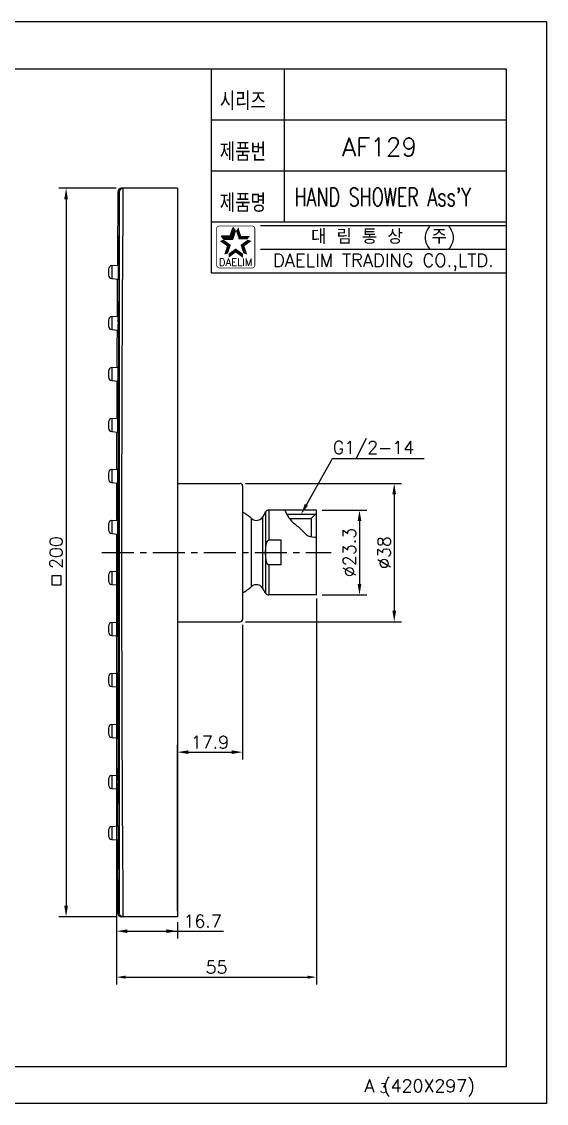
# Model space of a CAD drawing. Extents: x 3970 to 4390, y 663 to 960.
# Drawn here: x 4246.1 to 4390.1, y 662.8 to 959.8 of the extents above; entities that cross this region are included whole.
import ezdxf
from ezdxf.enums import TextEntityAlignment as Align

# ---------------------------------------------------------------- set-up
doc = ezdxf.new("R2010")
doc.units = 0
doc.header["$LTSCALE"] = 7
doc.header["$MEASUREMENT"] = 0
doc.linetypes.add('CENTER', pattern=[2, 1.25, -0.25, 0.25, -0.25])
doc.layers.get('0').update_dxf_attribs({"color": 2, "linetype": 'CONTINUOUS'})
for name, color, linetype in [('CL', 1, 'CENTER'), ('D', 2, 'CONTINUOUS'), ('DIM', 2, 'CONTINUOUS'), ('DWG', 7, 'CONTINUOUS'), ('TXT', 4, 'CONTINUOUS')]:
    doc.layers.add(name, color=color, linetype=linetype)
doc.styles.add('GHS', font='ROMANS.shx', dxfattribs={"bigfont": 'GHS.shx'})
doc.styles.add('ROMANS', font='romans')

# ---------------------------------------------------------------- blocks, each defined once
blk = doc.blocks.new('BORDER')
for p, q in [((1, 1), (0, 1)), ((0, 1), (0, 0)), ((0, 0), (1, 0))]:
    blk.add_line(p, q)

msp = doc.modelspace()

# ---------------------------------------------------------------- linework, layer by layer
at = {"color": 7}
for p, q in [((4298.14, 946.78), (4298.14, 890.78)), ((4318.14, 946.78), (4318.14, 904.78)), ((4298.14, 932.78), (4379.14, 932.78)), ((4298.14, 918.78), (4379.14, 918.78)), ((4298.14, 904.78), (4379.14, 904.78)), ((4298.14, 890.78), (4379.14, 890.78))]:
    msp.add_line(p, q, dxfattribs=at)
for p, q in [((4272.03, 914.01), (4256.3, 914.01)), ((4258.3, 911.01), (4258.3, 717.01)), ((4307.59, 833.01), (4350.38, 833.01)), ((4348.38, 830.01), (4348.38, 798.01)), ((4328.57, 825.66), (4340.84, 825.66)), ((4338.84, 822.66), (4338.84, 805.36)), ((4272.14, 812.51), (4272.14, 708.05)), ((4328.57, 802.36), (4340.84, 802.36)), ((4306.74, 794.16), (4306.74, 757.2)), ((4307.59, 795.01), (4350.38, 795.01)), ((4288.84, 715.51), (4288.84, 761.2)), ((4291.84, 759.2), (4303.74, 759.2)), ((4272.03, 714.01), (4256.3, 714.01)), ((4275.14, 710.05), (4301.48, 710.05)), ((4288.84, 712.51), (4288.84, 708.05))]:
    msp.add_line(p, q)
at = {"color": 7, "linetype": 'Continuous'}
for p, q in [((4272.53, 913.02), (4272.79, 913.01)), ((4272.79, 913.01), (4272.9, 913.01)), ((4288.84, 914.01), (4273.53, 914.01)), ((4288.84, 914.01), (4288.84, 714.01)), ((4272.9, 910.01), (4272.9, 718)), ((4269.94, 891.81), (4269.94, 890.21)), ((4270.87, 892.8), (4272.64, 892.93)), ((4270.87, 892.8), (4270.87, 889.21)), ((4270.87, 889.21), (4272.62, 889.09)), ((4269.94, 877.81), (4269.94, 876.21)), ((4270.87, 878.8), (4272.56, 878.92)), ((4270.87, 878.8), (4270.87, 875.21)), ((4270.87, 875.21), (4272.54, 875.09)), ((4270.87, 864.8), (4272.5, 864.92)), ((4270.87, 864.8), (4270.87, 861.21)), ((4269.94, 863.81), (4269.94, 862.21)), ((4270.87, 861.21), (4272.48, 861.1)), ((4269.94, 849.81), (4269.94, 848.21)), ((4270.87, 850.8), (4272.45, 850.91)), ((4270.87, 850.8), (4270.87, 847.21)), ((4270.87, 847.21), (4272.44, 847.1)), ((4269.94, 835.81), (4269.94, 834.21)), ((4270.87, 836.8), (4272.41, 836.91)), ((4270.87, 836.8), (4270.87, 833.21)), ((4270.87, 833.21), (4272.41, 833.1)), ((4288.84, 833.01), (4306.09, 833.01)), ((4306.74, 832.36), (4306.74, 795.66)), ((4270.87, 822.8), (4272.4, 822.91)), ((4270.87, 822.8), (4270.87, 819.21)), ((4309.24, 804.67), (4309.24, 823.34)), ((4313.07, 825.16), (4312.3, 823.84)), ((4312.3, 804.18), (4312.3, 823.84)), ((4313.07, 825.16), (4313.07, 802.86)), ((4313.93, 825.66), (4313.93, 817.38)), ((4327.07, 825.66), (4313.93, 825.66)), ((4327.07, 802.36), (4327.07, 825.66)), ((4269.94, 821.81), (4269.94, 820.21)), ((4270.87, 819.21), (4272.39, 819.1)), ((4317.38, 817.38), (4313.93, 817.38)), ((4317.38, 810.63), (4317.38, 817.38)), ((4270.87, 808.8), (4272.39, 808.91)), ((4270.87, 808.8), (4270.87, 805.21)), ((4313.93, 810.63), (4313.93, 802.36)), ((4317.38, 810.63), (4313.93, 810.63)), ((4269.94, 807.81), (4269.94, 806.21)), ((4270.87, 805.21), (4272.4, 805.1)), ((4313.07, 802.86), (4312.3, 804.18)), ((4327.07, 802.36), (4313.93, 802.36)), ((4269.94, 793.81), (4269.94, 792.21)), ((4270.87, 794.8), (4272.41, 794.91)), ((4270.87, 794.8), (4270.87, 791.21)), ((4288.84, 795.01), (4306.09, 795.01)), ((4270.87, 791.21), (4272.41, 791.1)), ((4269.94, 779.81), (4269.94, 778.21)), ((4270.87, 780.8), (4272.44, 780.91)), ((4270.87, 780.8), (4270.87, 777.21)), ((4270.87, 777.21), (4272.45, 777.1)), ((4270.87, 766.8), (4272.48, 766.92)), ((4270.87, 766.8), (4270.87, 763.21)), ((4269.94, 765.81), (4269.94, 764.21)), ((4270.87, 763.21), (4272.5, 763.1)), ((4269.94, 751.81), (4269.94, 750.21)), ((4270.87, 752.8), (4272.54, 752.92)), ((4270.87, 752.8), (4270.87, 749.21)), ((4270.87, 749.21), (4272.56, 749.09)), ((4269.94, 737.81), (4269.94, 736.21)), ((4270.87, 738.8), (4272.62, 738.93)), ((4270.87, 738.8), (4270.87, 735.21)), ((4270.87, 735.21), (4272.64, 735.09)), ((4272.9, 715), (4272.53, 715)), ((4288.84, 714.01), (4273.53, 714.01))]:
    msp.add_line(p, q, dxfattribs=at)
at = {"color": 2}
for p, q in [((4303.37, 900.96), (4304.12, 903.26)), ((4304.79, 902.35), (4304.12, 903.26)), ((4301.61, 900.04), (4300.95, 900.96)), ((4300.95, 900.96), (4303.37, 900.96)), ((4301.61, 900.04), (4304.04, 900.04)), ((4304.04, 900.04), (4304.79, 902.35))]:
    msp.add_line(p, q, dxfattribs=at)
at = {"color": 2, "linetype": 'Continuous'}
for p, q in [((4311.64, 903.78), (4379.14, 903.78)), ((4311.64, 897.28), (4379.14, 897.28))]:
    msp.add_line(p, q, dxfattribs=at)
at = {"color": 2, "linetype": 'Continuous', "const_width": 0.2}
for points in [[(4299.61, 902.91, -0.414214), (4300.36, 903.66)], [(4299.61, 892.91), (4299.61, 902.91, -1)], [(4300.36, 903.66), (4309.36, 903.66, -0.414214), (4310.11, 902.91, 0.043396)], [(4310.11, 902.91), (4310.11, 892.91, -0.414214), (4309.36, 892.16)], [(4309.36, 892.16), (4300.61, 892.16, -0.414214), (4299.61, 892.91, 0.672398)]]:
    msp.add_lwpolyline(points, format="xyb", dxfattribs=at)
at = {"ltscale": 10}
msp.add_lwpolyline([(4324.27, 827.12), (4331.43, 839.8), (4356.61, 839.8)], dxfattribs=at)
at = {"color": 7, "linetype": 'Continuous'}
for centre, radius, start, end in [((16772.14, 814.01), 12500, 179.546164, 179.637333), ((4273.53, 913.01), 1, 90, 179.5462), ((16772.14, 814.01), 12499.61, 179.559915, 180.440085), ((16772.14, 814.01), 12498.61, 179.559918, 180.440085), ((4270.94, 891.81), 1, 94, 180), ((4270.94, 890.21), 1, 180, 266), ((16772.14, 814.01), 12500, 179.656771, 179.701527), ((4270.94, 877.81), 1, 94, 180), ((4270.94, 876.21), 1, 180, 266), ((16772.14, 814.01), 12500, 179.720923, 179.765717), ((4270.94, 863.81), 1, 94, 180), ((4270.94, 862.21), 1, 180, 266), ((16772.14, 814.01), 12500, 179.785078, 179.829903), ((4270.94, 849.81), 1, 94, 180), ((4270.94, 848.21), 1, 180, 266), ((16772.14, 814.01), 12500, 179.849237, 179.894084), ((4270.94, 835.81), 1, 94, 180), ((4270.94, 834.21), 1, 180, 266), ((16772.14, 814.01), 12500, 179.913401, 179.95826), ((4306.09, 832.36), 0.65, 0, 90), ((4270.94, 821.81), 1, 94, 180), ((4300.93, 814.01), 12.5, 48.3335, 62.2305), ((4310.57, 824.84), 2, 228.3335, 330), ((4313.93, 824.66), 1, 90, 150), ((4270.94, 820.21), 1, 180, 266), ((16772.14, 814.01), 12500, 179.977568, 180.022432), ((4270.94, 807.81), 1, 94, 180), ((4270.94, 806.21), 1, 180, 266), ((16772.14, 814.01), 12500, 180.04174, 180.086595), ((4310.57, 803.18), 2, 30, 131.6665), ((4300.93, 814.01), 12.5, 297.7695, 311.6665), ((4313.93, 803.36), 1, 210, 270), ((4270.94, 793.81), 1, 94, 180), ((4306.09, 795.66), 0.65, 270, 0), ((4270.94, 792.21), 1, 180, 266), ((16772.14, 814.01), 12500, 180.105921, 180.150751), ((4270.94, 779.81), 1, 94, 180), ((4270.94, 778.21), 1, 180, 266), ((16772.14, 814.01), 12500, 180.170111, 180.214898), ((4270.94, 765.81), 1, 94, 180), ((4270.94, 764.21), 1, 180, 266), ((16772.14, 814.01), 12500, 180.23431, 180.279037), ((4270.94, 751.81), 1, 94, 180), ((4270.94, 750.21), 1, 180, 266), ((16772.14, 814.01), 12500, 180.298519, 180.343169), ((4270.94, 737.81), 1, 94, 180), ((4270.94, 736.21), 1, 180, 266), ((16772.14, 814.01), 12500, 180.362736, 180.453836), ((4273.53, 715.01), 1, 180.4538, 270)]:
    msp.add_arc(centre, radius, start, end, dxfattribs=at)
for points, start_tangent, end_tangent in [([(4272.9, 913.01), (4272.91, 912.91), (4272.91, 912.61), (4272.91, 912.14), (4272.91, 911.51), (4272.91, 910.79), (4272.9, 910.01)], (0.999931, -0.011718), (-0.007681, -0.999971)), ([(4273.4, 913.87), (4273.04, 913.51), (4272.9, 913.01)], (-0.868342, -0.495966), (-0.00792, -0.999969)), ([(4273.9, 914.01), (4273.4, 913.87)], (-1, 0), (-0.868342, -0.495966)), ([(4273.91, 913.87), (4273.91, 913.47), (4273.91, 912.84), (4273.91, 912.01), (4273.91, 911.04), (4273.9, 910.01)], (-0.240127, -0.970742), (-0.005764, -0.999983)), ([(4273.9, 914.01), (4273.91, 913.87)], (0.999963, -0.008637), (-0.240127, -0.970742)), ([(4272.44, 893.13), (4272.44, 893), (4272.42, 892.92)], (0.998205, 0.059892), (-0.148718, -0.98888)), ([(4272.49, 893.13), (4272.49, 893.01), (4272.47, 892.92)], (0.998205, 0.059892), (-0.145266, -0.989393)), ([(4272.55, 893.14), (4272.55, 893.01), (4272.54, 892.92)], (0.998205, 0.059892), (-0.142047, -0.98986)), ([(4272.62, 892.93), (4272.63, 892.64), (4272.63, 892.07), (4272.63, 891.37), (4272.63, 890.62), (4272.62, 889.92), (4272.61, 889.36), (4272.59, 889.09)], (-0.139163, -0.990269), (0.116293, -0.993215)), ([(4272.63, 893.14), (4272.63, 893.01), (4272.62, 892.93)], (0.998205, 0.059892), (-0.139163, -0.990269)), ([(4272.4, 889.1), (4272.42, 889.01), (4272.41, 888.88)], (0.1242, -0.992257), (-0.998205, 0.059892)), ([(4272.45, 889.1), (4272.47, 889.01), (4272.46, 888.88)], (0.120742, -0.992684), (-0.998205, 0.059892)), ([(4272.51, 889.09), (4272.53, 889), (4272.52, 888.88)], (0.11815, -0.992996), (-0.998205, 0.059892)), ([(4272.59, 889.09), (4272.61, 889), (4272.6, 888.87)], (0.116293, -0.993215), (-0.998205, 0.059892)), ([(4272.36, 879.13), (4272.36, 879), (4272.34, 878.91)], (0.998205, 0.059892), (-0.142611, -0.989779)), ([(4272.41, 879.13), (4272.41, 879), (4272.39, 878.91)], (0.998205, 0.059892), (-0.142548, -0.989788)), ([(4272.47, 879.13), (4272.47, 879), (4272.46, 878.92)], (0.998205, 0.059892), (-0.139038, -0.990287)), ([(4272.55, 879.14), (4272.55, 879.01), (4272.54, 878.92)], (0.998205, 0.059892), (-0.136431, -0.99065)), ([(4272.54, 878.92), (4272.55, 878.63), (4272.55, 878.06), (4272.55, 877.36), (4272.55, 876.62), (4272.54, 875.92), (4272.54, 875.36), (4272.52, 875.09)], (-0.136431, -0.99065), (0.114494, -0.993424)), ([(4272.32, 875.1), (4272.34, 875.01), (4272.34, 874.89)], (0.122971, -0.99241), (-0.998205, 0.059892)), ([(4272.37, 875.1), (4272.39, 875.01), (4272.39, 874.89)], (0.11785, -0.993031), (-0.998205, 0.059892)), ([(4272.44, 875.1), (4272.45, 875.01), (4272.45, 874.88)], (0.115804, -0.993272), (-0.998205, 0.059892)), ([(4272.52, 875.09), (4272.53, 875), (4272.53, 874.88)], (0.114494, -0.993424), (-0.998205, 0.059892)), ([(4272.29, 865.12), (4272.3, 864.99), (4272.28, 864.91)], (0.998205, 0.059892), (-0.144377, -0.989523)), ([(4272.34, 865.13), (4272.34, 865), (4272.33, 864.91)], (0.998205, 0.059892), (-0.139884, -0.990168)), ([(4272.4, 865.13), (4272.41, 865), (4272.39, 864.91)], (0.998205, 0.059892), (-0.136739, -0.990607)), ([(4272.47, 864.92), (4272.49, 864.63), (4272.49, 864.06), (4272.49, 863.36), (4272.49, 862.62), (4272.48, 861.93), (4272.48, 861.37), (4272.45, 861.1)], (-0.133621, -0.991033), (0.11342, -0.993547)), ([(4272.48, 865.13), (4272.49, 865.01), (4272.47, 864.92)], (0.998205, 0.059892), (-0.133621, -0.991033)), ([(4272.26, 861.11), (4272.28, 861.01), (4272.28, 860.89)], (0.117111, -0.993119), (-0.998205, 0.059892)), ([(4272.31, 861.11), (4272.33, 861.01), (4272.33, 860.89)], (0.11485, -0.993383), (-0.998205, 0.059892)), ([(4272.38, 861.1), (4272.39, 861.01), (4272.39, 860.89)], (0.113857, -0.993497), (-0.998205, 0.059892)), ([(4272.45, 861.1), (4272.47, 861), (4272.47, 860.88)], (0.11342, -0.993547), (-0.998205, 0.059892)), ([(4272.25, 851.12), (4272.25, 850.99), (4272.23, 850.9)], (0.998205, 0.059892), (-0.142259, -0.989829)), ([(4272.29, 851.12), (4272.29, 850.99), (4272.28, 850.91)], (0.998205, 0.059892), (-0.138062, -0.990424)), ([(4272.36, 851.13), (4272.36, 851), (4272.34, 850.91)], (0.998205, 0.059892), (-0.131777, -0.991279)), ([(4272.42, 850.92), (4272.44, 850.63), (4272.44, 850.06), (4272.44, 849.36), (4272.44, 848.62), (4272.44, 847.93), (4272.43, 847.37), (4272.41, 847.1)], (-0.130433, -0.991457), (0.113609, -0.993525)), ([(4272.43, 851.13), (4272.44, 851), (4272.42, 850.92)], (0.998205, 0.059892), (-0.130433, -0.991457)), ([(4272.22, 847.11), (4272.24, 847.02), (4272.23, 846.9)], (0.112112, -0.993696), (-0.998205, 0.059892)), ([(4272.27, 847.11), (4272.28, 847.01), (4272.28, 846.89)], (0.112426, -0.99366), (-0.998205, 0.059892)), ([(4272.33, 847.1), (4272.35, 847.01), (4272.34, 846.89)], (0.114753, -0.993394), (-0.998205, 0.059892)), ([(4272.41, 847.1), (4272.43, 847.01), (4272.42, 846.88)], (0.113609, -0.993525), (-0.998205, 0.059892)), ([(4272.21, 837.12), (4272.21, 836.99), (4272.2, 836.9)], (0.998205, 0.059892), (-0.140139, -0.990132)), ([(4272.26, 837.12), (4272.26, 836.99), (4272.24, 836.9)], (0.998205, 0.059892), (-0.133921, -0.990992)), ([(4272.32, 837.12), (4272.32, 837), (4272.31, 836.91)], (0.998205, 0.059892), (-0.129893, -0.991528)), ([(4272.39, 836.91), (4272.41, 836.63), (4272.41, 836.06), (4272.41, 835.37), (4272.41, 834.63), (4272.41, 833.93), (4272.4, 833.37), (4272.38, 833.1)], (-0.127015, -0.991901), (0.115573, -0.993299)), ([(4272.4, 837.13), (4272.4, 837), (4272.39, 836.91)], (0.998205, 0.059892), (-0.127015, -0.991901)), ([(4272.19, 833.11), (4272.21, 833.02), (4272.2, 832.9)], (0.108853, -0.994058), (-0.998205, 0.059892)), ([(4272.24, 833.11), (4272.25, 833.01), (4272.25, 832.89)], (0.113277, -0.993564), (-0.998205, 0.059892)), ([(4272.3, 833.11), (4272.32, 833.01), (4272.31, 832.89)], (0.115078, -0.993356), (-0.998205, 0.059892)), ([(4272.38, 833.1), (4272.4, 833.01), (4272.39, 832.89)], (0.115573, -0.993299), (-0.998205, 0.059892)), ([(4272.19, 823.12), (4272.2, 822.99), (4272.18, 822.9)], (0.998205, 0.059892), (-0.131348, -0.991336)), ([(4272.24, 823.12), (4272.24, 823), (4272.23, 822.9)], (0.998205, 0.059892), (-0.124682, -0.992197)), ([(4272.3, 823.12), (4272.31, 823), (4272.29, 822.91)], (0.998205, 0.059892), (-0.123253, -0.992375)), ([(4272.37, 822.91), (4272.39, 822.63), (4272.39, 822.07), (4272.39, 821.38), (4272.39, 820.64), (4272.39, 819.94), (4272.39, 819.38), (4272.37, 819.1)], (-0.121924, -0.992539), (0.119749, -0.992804)), ([(4272.38, 823.13), (4272.39, 823), (4272.37, 822.91)], (0.998205, 0.059892), (-0.121924, -0.992539)), ([(4272.17, 819.11), (4272.19, 819.02), (4272.19, 818.9)], (0.117764, -0.993042), (-0.998205, 0.059892)), ([(4272.22, 819.11), (4272.24, 819.02), (4272.24, 818.9)], (0.120782, -0.992679), (-0.998205, 0.059892)), ([(4272.29, 819.11), (4272.3, 819.02), (4272.3, 818.89)], (0.120577, -0.992704), (-0.998205, 0.059892)), ([(4272.37, 819.1), (4272.38, 819.01), (4272.38, 818.89)], (0.119749, -0.992804), (-0.998205, 0.059892)), ([(4313.07, 814.01), (4313.07, 814.47), (4313.09, 814.9), (4313.11, 815.29), (4313.15, 815.63), (4313.18, 815.93), (4313.23, 816.2), (4313.28, 816.44), (4313.34, 816.65), (4313.41, 816.84), (4313.49, 817.02), (4313.59, 817.16), (4313.69, 817.28), (4313.81, 817.36), (4313.93, 817.38)], (0, 1), (1, 0)), ([(4313.93, 810.63), (4313.81, 810.66), (4313.69, 810.74), (4313.58, 810.85), (4313.49, 811), (4313.41, 811.18), (4313.34, 811.38), (4313.28, 811.6), (4313.22, 811.85), (4313.18, 812.12), (4313.14, 812.42), (4313.11, 812.74), (4313.09, 813.12), (4313.07, 813.54), (4313.07, 814.01)], (-1, 0), (0, 1)), ([(4272.19, 809.12), (4272.19, 809), (4272.17, 808.9)], (0.998205, 0.059892), (-0.117953, -0.993019)), ([(4272.24, 809.12), (4272.24, 809), (4272.22, 808.9)], (0.998205, 0.059892), (-0.120333, -0.992734)), ([(4272.3, 809.12), (4272.3, 809), (4272.29, 808.91)], (0.998205, 0.059892), (-0.120351, -0.992731)), ([(4272.37, 808.91), (4272.39, 808.64), (4272.39, 808.07), (4272.39, 807.38), (4272.39, 806.64), (4272.39, 805.95), (4272.39, 805.38), (4272.37, 805.1)], (-0.11965, -0.992816), (0.122403, -0.99248)), ([(4272.38, 809.13), (4272.38, 809), (4272.37, 808.91)], (0.998205, 0.059892), (-0.11965, -0.992816)), ([(4272.18, 805.11), (4272.2, 805.02), (4272.19, 804.9)], (0.130027, -0.99151), (-0.998205, 0.059892)), ([(4272.23, 805.11), (4272.24, 805.02), (4272.24, 804.9)], (0.126538, -0.991962), (-0.998205, 0.059892)), ([(4272.29, 805.11), (4272.31, 805.02), (4272.3, 804.89)], (0.124231, -0.992253), (-0.998205, 0.059892)), ([(4272.37, 805.1), (4272.39, 805.01), (4272.38, 804.89)], (0.122403, -0.99248), (-0.998205, 0.059892)), ([(4272.2, 795.12), (4272.21, 795), (4272.19, 794.9)], (0.998205, 0.059892), (-0.108599, -0.994086)), ([(4272.25, 795.12), (4272.25, 795), (4272.24, 794.9)], (0.998205, 0.059892), (-0.11364, -0.993522)), ([(4272.31, 795.12), (4272.32, 795), (4272.3, 794.91)], (0.998205, 0.059892), (-0.115415, -0.993317)), ([(4272.38, 794.91), (4272.4, 794.64), (4272.41, 794.08), (4272.41, 793.39), (4272.41, 792.64), (4272.41, 791.95), (4272.41, 791.38), (4272.39, 791.1)], (-0.115886, -0.993262), (0.126392, -0.99198)), ([(4272.39, 795.13), (4272.4, 795), (4272.38, 794.91)], (0.998205, 0.059892), (-0.115886, -0.993262)), ([(4272.2, 791.11), (4272.21, 791.03), (4272.21, 790.9)], (0.139742, -0.990188), (-0.998205, 0.059892)), ([(4272.24, 791.11), (4272.26, 791.02), (4272.26, 790.89)], (0.133867, -0.990999), (-0.998205, 0.059892)), ([(4272.31, 791.11), (4272.32, 791.02), (4272.32, 790.89)], (0.12944, -0.991587), (-0.998205, 0.059892)), ([(4272.39, 791.1), (4272.4, 791.01), (4272.4, 790.89)], (0.126392, -0.99198), (-0.998205, 0.059892)), ([(4272.23, 781.12), (4272.24, 781), (4272.22, 780.9)], (0.998205, 0.059892), (-0.112795, -0.993618)), ([(4272.28, 781.12), (4272.28, 781), (4272.27, 780.91)], (0.998205, 0.059892), (-0.113303, -0.993561)), ([(4272.34, 781.13), (4272.35, 781), (4272.33, 780.91)], (0.998205, 0.059892), (-0.110482, -0.993878)), ([(4272.42, 781.13), (4272.43, 781.01), (4272.41, 780.92)], (0.998205, 0.059892), (-0.113996, -0.993481)), ([(4272.41, 780.92), (4272.43, 780.64), (4272.44, 780.09), (4272.44, 779.39), (4272.44, 778.65), (4272.44, 777.95), (4272.44, 777.38), (4272.42, 777.1)], (-0.113996, -0.993481), (0.130311, -0.991473)), ([(4272.23, 777.11), (4272.25, 777.02), (4272.25, 776.89)], (0.142052, -0.989859), (-0.998205, 0.059892)), ([(4272.28, 777.11), (4272.29, 777.02), (4272.29, 776.89)], (0.137228, -0.99054), (-0.998205, 0.059892)), ([(4272.34, 777.1), (4272.36, 777.03), (4272.36, 776.89)], (0.149085, -0.988824), (-0.998205, 0.059892)), ([(4272.42, 777.1), (4272.44, 777.01), (4272.43, 776.88)], (0.130311, -0.991473), (-0.998205, 0.059892)), ([(4272.28, 767.12), (4272.28, 767), (4272.26, 766.91)], (0.998205, 0.059892), (-0.117166, -0.993112)), ([(4272.33, 767.12), (4272.33, 767), (4272.31, 766.91)], (0.998205, 0.059892), (-0.115373, -0.993322)), ([(4272.39, 767.13), (4272.39, 767.01), (4272.38, 766.91)], (0.998205, 0.059892), (-0.114648, -0.993406)), ([(4272.45, 766.92), (4272.48, 766.65), (4272.48, 766.09), (4272.49, 765.39), (4272.49, 764.65), (4272.49, 763.95), (4272.49, 763.38), (4272.47, 763.09)], (-0.113972, -0.993484), (0.133343, -0.99107)), ([(4272.47, 767.13), (4272.47, 767.01), (4272.45, 766.92)], (0.998205, 0.059892), (-0.113972, -0.993484)), ([(4272.28, 763.11), (4272.3, 763.02), (4272.29, 762.89)], (0.144062, -0.989569), (-0.998205, 0.059892)), ([(4272.33, 763.1), (4272.34, 763.02), (4272.34, 762.89)], (0.139751, -0.990187), (-0.998205, 0.059892)), ([(4272.39, 763.1), (4272.41, 763.01), (4272.4, 762.89)], (0.135988, -0.99071), (-0.998205, 0.059892)), ([(4272.47, 763.09), (4272.49, 763.01), (4272.48, 762.88)], (0.133343, -0.99107), (-0.998205, 0.059892)), ([(4272.34, 753.12), (4272.34, 753), (4272.32, 752.91)], (0.998205, 0.059892), (-0.117247, -0.993103)), ([(4272.39, 753.13), (4272.39, 753), (4272.37, 752.91)], (0.998205, 0.059892), (-0.118026, -0.99301)), ([(4272.45, 753.13), (4272.45, 753.01), (4272.44, 752.92)], (0.998205, 0.059892), (-0.116241, -0.993221)), ([(4272.52, 752.92), (4272.54, 752.65), (4272.54, 752.09), (4272.55, 751.39), (4272.55, 750.65), (4272.55, 749.95), (4272.55, 749.38), (4272.54, 749.09)], (-0.115101, -0.993354), (0.135921, -0.99072)), ([(4272.53, 753.14), (4272.53, 753.01), (4272.52, 752.92)], (0.998205, 0.059892), (-0.115101, -0.993354)), ([(4272.34, 749.1), (4272.36, 749.02), (4272.36, 748.89)], (0.143268, -0.989684), (-0.998205, 0.059892)), ([(4272.39, 749.1), (4272.41, 749.01), (4272.41, 748.89)], (0.142289, -0.989825), (-0.998205, 0.059892)), ([(4272.46, 749.1), (4272.47, 749.01), (4272.47, 748.88)], (0.138893, -0.990307), (-0.998205, 0.059892)), ([(4272.54, 749.09), (4272.55, 749.01), (4272.55, 748.88)], (0.135921, -0.99072), (-0.998205, 0.059892)), ([(4272.41, 739.13), (4272.42, 739.01), (4272.4, 738.92)], (0.998205, 0.059892), (-0.123849, -0.992301)), ([(4272.46, 739.13), (4272.47, 739.01), (4272.45, 738.92)], (0.998205, 0.059892), (-0.120711, -0.992688)), ([(4272.52, 739.14), (4272.53, 739.01), (4272.51, 738.92)], (0.998205, 0.059892), (-0.118364, -0.99297)), ([(4272.59, 738.93), (4272.61, 738.65), (4272.62, 738.09), (4272.63, 737.39), (4272.63, 736.65), (4272.63, 735.95), (4272.63, 735.37), (4272.62, 735.08)], (-0.11667, -0.993171), (0.139015, -0.99029)), ([(4272.6, 739.14), (4272.61, 739.02), (4272.59, 738.93)], (0.998205, 0.059892), (-0.11667, -0.993171)), ([(4272.42, 735.1), (4272.44, 735.01), (4272.44, 734.88)], (0.148262, -0.988948), (-0.998205, 0.059892)), ([(4272.47, 735.09), (4272.49, 735.01), (4272.49, 734.88)], (0.144936, -0.989441), (-0.998205, 0.059892)), ([(4272.54, 735.09), (4272.55, 735.01), (4272.55, 734.88)], (0.141821, -0.989892), (-0.998205, 0.059892)), ([(4272.62, 735.08), (4272.63, 735), (4272.63, 734.87)], (0.139015, -0.99029), (-0.998205, 0.059892)), ([(4272.9, 718), (4272.91, 717.22), (4272.91, 716.5), (4272.91, 715.88), (4272.91, 715.4), (4272.91, 715.1), (4272.9, 715)], (0.00768, -0.999971), (-0.999998, 0.002074)), ([(4273.9, 718.01), (4273.91, 716.97), (4273.91, 716.01), (4273.91, 715.18), (4273.91, 714.54), (4273.91, 714.14), (4273.9, 714.01)], (0.005763, -0.999983), (-0.99988, 0.015518)), ([(4273.4, 714.14), (4273.04, 714.5), (4272.9, 715)], (-0.86836, 0.495934), (-0.00792, 0.999969)), ([(4273.9, 714.01), (4273.4, 714.14)], (-1, 0), (-0.86836, 0.495934))]:
    msp.add_spline(points, degree=3, dxfattribs=dict(at, start_tangent=start_tangent, end_tangent=end_tangent))
msp.add_spline([(4318.29, 825.66), (4320.18, 822.64), (4322.58, 820.61), (4324.79, 818.59), (4327.07, 818.21)], degree=3)
for points in [[(4257.8, 911.01), (4258.8, 911.01), (4258.3, 914.01)], [(4347.88, 830.01), (4348.88, 830.01), (4348.38, 833.01)], [(4338.34, 822.66), (4339.34, 822.66), (4338.84, 825.66)], [(4338.34, 805.36), (4339.34, 805.36), (4338.84, 802.36)], [(4347.88, 798.01), (4348.88, 798.01), (4348.38, 795.01)], [(4291.84, 759.7), (4291.84, 758.7), (4288.84, 759.2)], [(4303.74, 759.7), (4303.74, 758.7), (4306.74, 759.2)], [(4257.8, 717.01), (4258.8, 717.01), (4258.3, 714.01)], [(4275.14, 710.55), (4275.14, 709.55), (4272.14, 710.05)], [(4285.84, 710.55), (4285.84, 709.55), (4288.84, 710.05)]]:
    msp.add_solid(points)
at = {"color": 2}
for points in [[(4303.37, 900.96), (4304.04, 900.04), (4304.12, 903.26), (4304.79, 902.35)], [(4305.6, 903.26), (4304.94, 902.35), (4306.35, 900.96), (4305.69, 900.04)], [(4300.95, 900.96), (4301.61, 900.04), (4303.37, 900.96), (4304.04, 900.04)], [(4306.35, 900.96), (4305.69, 900.04), (4308.78, 900.96), (4308.11, 900.04)], [(4302.45, 898.13), (4303.53, 898.48), (4300.49, 899.55), (4301.57, 899.9)], [(4301.71, 895.82), (4302.78, 896.17), (4302.45, 898.13), (4303.53, 898.48)], [(4304.86, 896.38), (4304.86, 897.51), (4302.9, 894.95), (4302.9, 896.08)], [(4306.82, 894.95), (4306.82, 896.08), (4304.86, 896.38), (4304.86, 897.51)], [(4309.23, 899.55), (4308.16, 899.9), (4307.27, 898.13), (4306.19, 898.48)], [(4307.27, 898.13), (4306.19, 898.48), (4308.02, 895.82), (4306.94, 896.17)]]:
    msp.add_solid(points, dxfattribs=at)
at = {"ltscale": 10}
msp.add_solid([(4324.7, 826.87), (4322.79, 824.51), (4323.83, 827.36)], dxfattribs=at)
at = {"layer": 'CL'}
msp.add_line((4268.14, 814.01), (4331.07, 814.01), dxfattribs=at)
at = {"layer": 'D', "color": 2}
for p, q in [((4318.87, 824.51), (4326.72, 824.51)), ((4272.14, 813.01), (4272.14, 695.43)), ((4327.07, 801.36), (4327.07, 695.43)), ((4274.64, 697.43), (4324.57, 697.43))]:
    msp.add_line(p, q, dxfattribs=at)
at = {"layer": 'D', "color": 0}
for p, q in [((4319.59, 823.36), (4325.57, 823.36)), ((4325.57, 823.36), (4327.07, 824.86)), ((4325.57, 823.36), (4325.57, 818.34))]:
    msp.add_line(p, q, dxfattribs=at)
at = {"layer": 'D', "color": 2}
for points in [[(4274.64, 697.85), (4274.64, 697.01), (4272.14, 697.43)], [(4324.57, 697.85), (4324.57, 697.01), (4327.07, 697.43)]]:
    msp.add_solid(points, dxfattribs=at)
at = {"layer": 'DIM'}
for p, q in [((4254.42, 807.63), (4254.42, 805.13)), ((4256.92, 807.63), (4254.42, 807.63)), ((4254.42, 805.13), (4256.92, 805.13)), ((4256.92, 805.13), (4256.92, 807.63))]:
    msp.add_line(p, q, dxfattribs=at)
at = {"layer": 'TXT', "color": 4}
msp.add_lwpolyline([(4379.14, 672.78), (4001.14, 672.78), (4001.14, 946.78), (4379.14, 946.78)], close=True, dxfattribs=at)

# ---------------------------------------------------------------- block references
at = {"xscale": -420, "yscale": 297, "zscale": 420}
msp.add_blockref('BORDER', (4390.14, 662.78), dxfattribs=at)

# ---------------------------------------------------------------- texts
at = {"color": 7, "style": 'GHS'}
msp.add_text('AF129', height=5, dxfattribs=at).set_placement((4344.35, 925.35), align=Align.MIDDLE)
at = {"style": 'GHS', "width": 0.7}
msp.add_text("HAND SHOWER Ass'Y", height=5, dxfattribs=at).set_placement((4321.04, 909.12))
at = {"color": 7, "linetype": 'Continuous'}
for s, height, style, p in [('대 림 통 상  (주)', 4, 'GHS', (4345.4, 900.47)), ('DAELIM TRADING CO.,LTD.', 3.6, 'ROMANS', (4345.4, 893.7))]:
    msp.add_text(s, height=height, dxfattribs=dict(at, style=style)).set_placement(p, align=Align.MIDDLE)
at = {"color": 2, "linetype": 'Continuous', "style": 'ROMANS'}
msp.add_text('DAELIM', height=2, dxfattribs=at).set_placement((4304.86, 892.71), align=Align.CENTER)
at = {"ltscale": 10, "style": 'GHS'}
msp.add_text('G1/2-14', height=3.5, dxfattribs=at).set_placement((4331.5, 841.11))
at = {"color": 2, "char_height": 3.5, "attachment_point": 5, "rotation": 90, "style": 'GHS'}
for s, insert in [('\\A1;%%C23.3', (4336.09, 814.01)), ('\\A1;200', (4255.55, 814.01)), ('\\A1;%%C38', (4345.63, 814.01))]:
    msp.add_mtext(s, dxfattribs=dict(at, insert=insert))
at = {"color": 2, "char_height": 3.5, "attachment_point": 5, "style": 'GHS'}
for s, insert in [('\\A1;17.9', (4297.79, 761.95)), ('\\A1;16.7', (4295.77, 712.8))]:
    msp.add_mtext(s, dxfattribs=dict(at, insert=insert))
at = {"layer": 'D', "color": 2, "insert": (4299.6, 700.18), "char_height": 3.5, "attachment_point": 5, "style": 'GHS'}
msp.add_mtext('\\A1;55', dxfattribs=at)
at = {"layer": 'DIM', "style": 'GHS', "width": 0.8}
for s, p in [('시리즈', (4300.48, 935.5)), ('제품번', (4300.48, 921.5)), ('제품명', (4300.48, 907.5))]:
    msp.add_text(s, height=5, dxfattribs=at).set_placement(p)
at = {"layer": 'DWG', "style": 'GHS'}
msp.add_text('A (420X297)', height=3.5, dxfattribs=at).set_placement((4340.2, 665.84))
msp.add_text('3', height=2.5, dxfattribs=at).set_placement((4345.45, 665.7), align=Align.CENTER)

doc.saveas('drawing.dxf')
